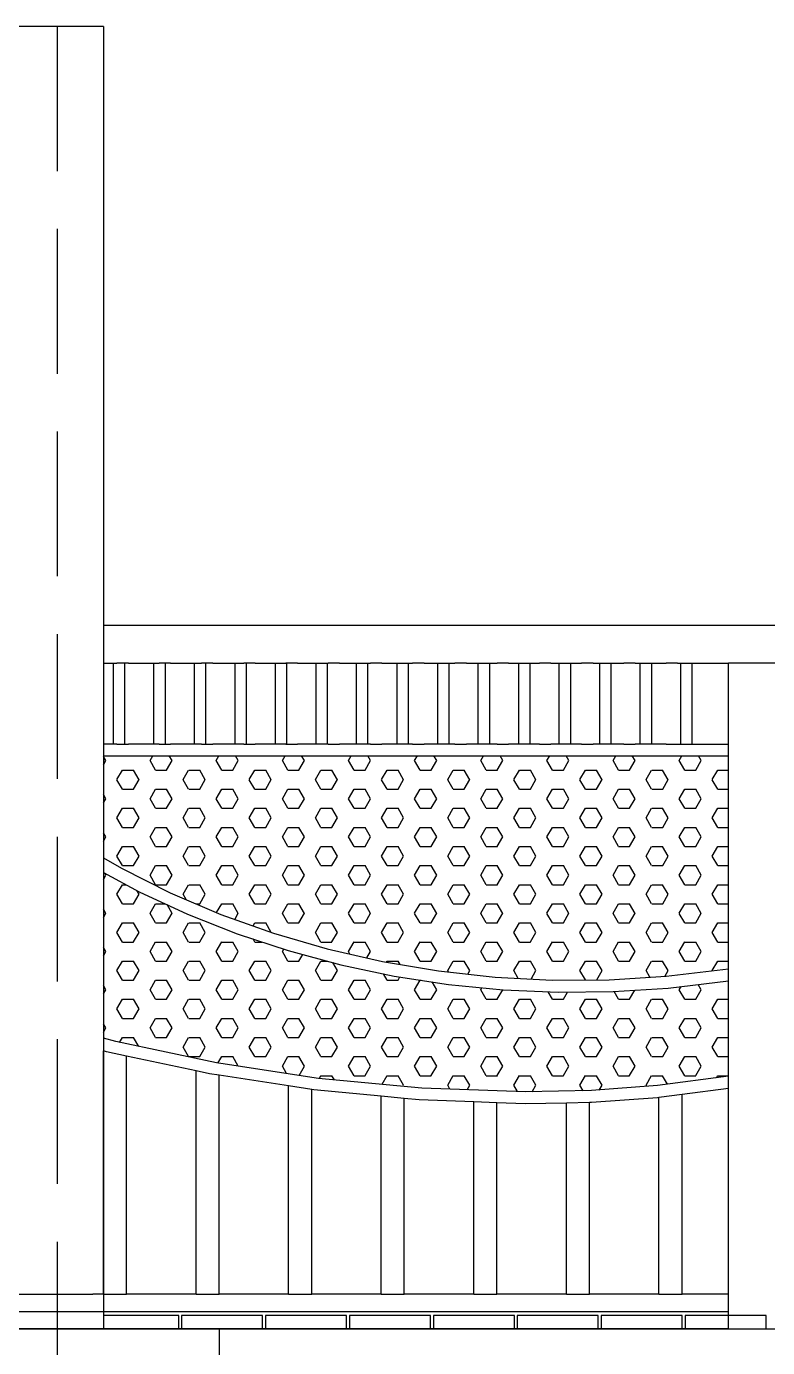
# Model space of a CAD drawing. Extents: x 396092 to 455492, y 17293 to 132793.
# Drawn here: x 408258 to 409539, y 59858 to 62141 of the extents above; entities that cross this region are included whole.
import ezdxf

# ---------------------------------------------------------------- set-up
doc = ezdxf.new("R2010")
doc.units = 0
doc.header["$LTSCALE"] = 1000
doc.header["$MEASUREMENT"] = 0
doc.linetypes.add('DASH', pattern=[0.35, 0.25, -0.1])
for name, color, linetype in [('MU', 34, 'Continuous'), ('W-FLOAT_BOWL浮筒', 253, 'Continuous'), ('W-STEEL_FRAME钢架', 3, 'Continuous'), ('W-WOOD_FLOOR木地板', 30, 'Continuous')]:
    doc.layers.add(name, color=color, linetype=linetype)

# ---------------------------------------------------------------- blocks, each defined once
blk = doc.blocks.new('*U4')
at = {"layer": 'W-WOOD_FLOOR木地板'}
blk.add_lwpolyline([(-70, -11.5), (70, -11.5), (70, 11.5), (-70, 11.5)], close=True, dxfattribs=at)

msp = doc.modelspace()

# ---------------------------------------------------------------- hatches: boundary and pattern name
h = msp.add_hatch()
h.set_pattern_fill('HEX', color=8, scale=20)
h.set_pattern_definition([(0, (119873.977, 11692.743), (0, 32.99556), [19.05, -38.1]), (120, (119873.977, 11692.743), (-28.574993, -16.49778), [19.05, -38.1]), (60, (119893.027, 11692.743), (-28.574993, 16.49778), [19.05, -38.1])])
h.paths.add_polyline_path([(409471.5, 60881), (409461.7, 60881), (408391.5, 60881), (408391.5, 60704.6), (408422.3, 60686.6), (408506.7, 60644.2), (408594.4, 60606.7), (408685.1, 60574.4), (408778.2, 60547.2), (408873.4, 60525.5), (408970.2, 60509.2), (409068.1, 60498.5), (409166.7, 60493.3), (409265.5, 60493.9), (409364, 60500), (409471.5, 60512.9)])
h.paths.add_polyline_path([(409471.5, 60491.9), (409367.4, 60479.5), (409272.4, 60473.4), (409177.1, 60472.5), (409082, 60476.7), (408987.4, 60486), (408893.7, 60500.4), (408801.4, 60519.9), (408710.8, 60544.3), (408622.3, 60573.5), (408536.4, 60607.5), (408453.3, 60646), (408391.5, 60679.3), (408391.5, 60392.8), (408412.8, 60387), (408586.7, 60350.4), (408763.1, 60323.6), (408941.4, 60306.9), (409120.7, 60300.2), (409235, 60302.4), (409348.8, 60311), (409471.5, 60327.2)])
h.paths.add_polyline_path([(410004.9, 60497), (410106.1, 60550.9), (410202.4, 60610.6), (410293.4, 60675.8), (410378.5, 60746.2), (410457.3, 60821.3), (410511.4, 60881), (410235.9, 60881), (410206.9, 60848.6), (410155.8, 60798.9), (410100.8, 60752.2), (410042.1, 60708.6), (409980, 60668.4), (409914.7, 60631.8), (409846.6, 60598.9), (409776, 60569.8), (409703.2, 60544.7), (409628.5, 60523.7), (409571.5, 60510.7), (409571.5, 60346.9), (409677.2, 60372.8), (409789.9, 60407.8), (409899.3, 60449.2)])

# ---------------------------------------------------------------- linework, layer by layer
for p, q in [((408391.5, 62141.1, 8280.1), (408231.5, 62141.1, 8280.1)), ((408391.5, 62141.1), (408391.5, 59891))]:
    msp.add_line(p, q)
at = {"color": 1, "linetype": 'DASH'}
msp.add_line((408311.5, 62141.1), (408311.5, 57115), dxfattribs=at)
msp.add_line((408311.5, 62141.1), (408311.5, 57115), dxfattribs=at)
msp.add_lwpolyline([(408031.5, 59891), (408591.5, 59891), (408591.5, 59826), (408031.5, 59826)], close=True)
at = {"layer": 'MU', "color": 37}
for p, q in [((408391.5, 61106.4), (412271.5, 61106.4)), ((408391.5, 61041), (408414.7, 61041)), ((408408.7, 60901), (408408.7, 61041)), ((408434.5, 61041), (408414.7, 61041)), ((408428.5, 60901), (408428.5, 61041)), ((408434.5, 61041), (408487.7, 61041)), ((408478.7, 60901), (408478.7, 61041)), ((408507.5, 61041), (408487.7, 61041)), ((408498.5, 60901), (408498.5, 61041)), ((408507.5, 61041), (408560.7, 61041)), ((408548.7, 60901), (408548.7, 61041)), ((408580.5, 61041), (408560.7, 61041)), ((408568.5, 60901), (408568.5, 61041)), ((408580.5, 61041), (408633.7, 61041)), ((408618.7, 60901), (408618.7, 61041)), ((408653.5, 61041), (408633.7, 61041)), ((408638.5, 60901), (408638.5, 61041)), ((408653.5, 61041), (408706.7, 61041)), ((408688.7, 60901), (408688.7, 61041)), ((408726.5, 61041), (408706.7, 61041)), ((408708.5, 60901), (408708.5, 61041)), ((408726.5, 61041), (408779.7, 61041)), ((408758.7, 60901), (408758.7, 61041)), ((408778.5, 60901), (408778.5, 61041)), ((408799.5, 61041), (408779.7, 61041)), ((408799.5, 61041), (408852.7, 61041)), ((408828.7, 60901), (408828.7, 61041)), ((408848.5, 60901), (408848.5, 61041)), ((408872.5, 61041), (408852.7, 61041)), ((408872.5, 61041), (408925.7, 61041)), ((408898.7, 60901), (408898.7, 61041)), ((408918.5, 60901), (408918.5, 61041)), ((408945.5, 61041), (408925.7, 61041)), ((408945.5, 61041), (408998.7, 61041)), ((408969.1, 60901), (408969.1, 61041)), ((408988.9, 60901), (408988.9, 61041)), ((409018.5, 61041), (408998.7, 61041)), ((409018.5, 61041), (409071.7, 61041)), ((409039.1, 60901), (409039.1, 61041)), ((409058.9, 60901), (409058.9, 61041)), ((409091.5, 61041), (409071.7, 61041)), ((409091.5, 61041), (409144.7, 61041)), ((409109.1, 60901), (409109.1, 61041)), ((409128.9, 60901), (409128.9, 61041)), ((409164.5, 61041), (409144.7, 61041)), ((409164.5, 61041), (409217.7, 61041)), ((409179.1, 60901), (409179.1, 61041)), ((409198.9, 60901), (409198.9, 61041)), ((409237.5, 61041), (409217.7, 61041)), ((409237.5, 61041), (409290.7, 61041)), ((409249.1, 60901), (409249.1, 61041)), ((409268.9, 60901), (409268.9, 61041)), ((409310.5, 61041), (409290.7, 61041)), ((409310.5, 61041), (409363.7, 61041)), ((409319.1, 60901), (409319.1, 61041)), ((409338.9, 60901), (409338.9, 61041)), ((409383.5, 61041), (409363.7, 61041)), ((409383.5, 61041), (409471.5, 61041)), ((409389.1, 60901), (409389.1, 61041)), ((409408.9, 60901), (409408.9, 61041)), ((409571.5, 61041), (409471.5, 61041)), ((409471.5, 60901), (409471.5, 61041)), ((408414.7, 60901), (408391.5, 60901)), ((408414.7, 60901), (408434.5, 60901)), ((408487.7, 60901), (408434.5, 60901)), ((408487.7, 60901), (408507.5, 60901)), ((408560.7, 60901), (408507.5, 60901)), ((408560.7, 60901), (408580.5, 60901)), ((408633.7, 60901), (408580.5, 60901)), ((408633.7, 60901), (408653.5, 60901)), ((408706.7, 60901), (408653.5, 60901)), ((408706.7, 60901), (408726.5, 60901)), ((408779.7, 60901), (408726.5, 60901)), ((408779.7, 60901), (408799.5, 60901)), ((408852.7, 60901), (408799.5, 60901)), ((408852.7, 60901), (408872.5, 60901)), ((408925.7, 60901), (408872.5, 60901)), ((408925.7, 60901), (408945.5, 60901)), ((408998.7, 60901), (408945.5, 60901)), ((408998.7, 60901), (409018.5, 60901)), ((409071.7, 60901), (409018.5, 60901)), ((409071.7, 60901), (409091.5, 60901)), ((409144.7, 60901), (409091.5, 60901)), ((409144.7, 60901), (409164.5, 60901)), ((409217.7, 60901), (409164.5, 60901)), ((409217.7, 60901), (409237.5, 60901)), ((409290.7, 60901), (409237.5, 60901)), ((409290.7, 60901), (409310.5, 60901)), ((409363.7, 60901), (409310.5, 60901)), ((409363.7, 60901), (409383.5, 60901)), ((409383.5, 60901), (409471.5, 60901)), ((409471.5, 60881), (409471.5, 60901)), ((408391.5, 60881), (409461.7, 60881)), ((409461.7, 60881), (409471.5, 60881)), ((409471.5, 59951), (409471.5, 60881)), ((408391.5, 60704.6), (408422.3, 60686.6)), ((408391.5, 60679.3), (408453.3, 60646)), ((408422.3, 60686.6), (408506.7, 60644.2)), ((408453.3, 60646), (408536.4, 60607.5)), ((408506.7, 60644.2), (408594.4, 60606.7)), ((408536.4, 60607.5), (408622.3, 60573.5)), ((408594.4, 60606.7), (408685.1, 60574.4)), ((408622.3, 60573.5), (408710.8, 60544.3)), ((408685.1, 60574.4), (408778.2, 60547.2)), ((408710.8, 60544.3), (408801.4, 60519.9)), ((408778.2, 60547.2), (408873.4, 60525.5)), ((408801.4, 60519.9), (408893.7, 60500.4)), ((408873.4, 60525.5), (408970.2, 60509.2)), ((409364, 60500), (409471.5, 60512.9)), ((408893.7, 60500.4), (408987.4, 60486)), ((408970.2, 60509.2), (409068.1, 60498.5)), ((409068.1, 60498.5), (409166.7, 60493.3)), ((409166.7, 60493.3), (409265.5, 60493.9)), ((409265.5, 60493.9), (409364, 60500)), ((409367.4, 60479.5), (409471.5, 60491.9)), ((408987.4, 60486), (409082, 60476.7)), ((409082, 60476.7), (409177.1, 60472.5)), ((409177.1, 60472.5), (409272.4, 60473.4)), ((409272.4, 60473.4), (409367.4, 60479.5)), ((408412.8, 60387), (408391.5, 60392.8)), ((408586.7, 60350.4), (408412.8, 60387)), ((408396.7, 60369.4), (408391.3, 60370.9)), ((408391.3, 59951), (408391.3, 60370.9)), ((408431.3, 60362), (408396.7, 60369.4)), ((408431.3, 59951), (408431.3, 60362)), ((408551.3, 60336.4), (408431.3, 60362)), ((408574.4, 60331.5), (408551.3, 60336.4)), ((408551.3, 59951), (408551.3, 60336.4)), ((408591.3, 60328.9), (408574.4, 60331.5)), ((408763.1, 60323.6), (408586.7, 60350.4)), ((408591.3, 59951), (408591.3, 60328.9)), ((408711.3, 60310.4), (408591.3, 60328.9)), ((408751.3, 60304.3), (408711.3, 60310.4)), ((408711.3, 59951), (408711.3, 60310.4)), ((408941.4, 60306.9), (408763.1, 60323.6)), ((409348.8, 60311), (409235, 60302.4)), ((409471.5, 60327.2), (409348.8, 60311)), ((408751.3, 59951), (408751.3, 60304.3)), ((408754.8, 60303.8), (408751.3, 60304.3)), ((408871.3, 60292.7), (408754.8, 60303.8)), ((408911.3, 60288.9), (408871.3, 60292.7)), ((408871.3, 59951), (408871.3, 60292.7)), ((408911.3, 59951), (408911.3, 60288.9)), ((408937.1, 60286.4), (408911.3, 60288.9)), ((409031.3, 60282.9), (408937.1, 60286.4)), ((409120.7, 60300.2), (408941.4, 60306.9)), ((409235, 60302.4), (409120.7, 60300.2)), ((409348.7, 60290.2), (409234.8, 60281.7)), ((409351.3, 60290.5), (409348.7, 60290.2)), ((409391.3, 60295.7), (409351.3, 60290.5)), ((409351.3, 59951), (409351.3, 60290.5)), ((409471.5, 60306.1), (409391.3, 60295.7)), ((409391.3, 59951), (409391.3, 60295.7)), ((409071.3, 60281.4), (409031.3, 60282.9)), ((409031.3, 59951), (409031.3, 60282.9)), ((409071.3, 59951), (409071.3, 60281.4)), ((409120.4, 60279.6), (409071.3, 60281.4)), ((409191.3, 60280.9), (409120.4, 60279.6)), ((409231.3, 60281.7), (409191.3, 60280.9)), ((409191.3, 59951), (409191.3, 60280.9)), ((409231.3, 59951), (409231.3, 60281.7)), ((409234.8, 60281.7), (409231.3, 60281.7)), ((406871.5, 59951), (408340.5, 59951)), ((408340.5, 59951), (408373, 59951)), ((408391.3, 59951), (408373, 59951)), ((408391.3, 59951), (408431.3, 59951)), ((408551.3, 59951), (408431.3, 59951)), ((408551.3, 59951), (408591.3, 59951)), ((408711.3, 59951), (408591.3, 59951)), ((408711.3, 59951), (408751.3, 59951)), ((408871.3, 59951), (408751.3, 59951)), ((408871.3, 59951), (408911.3, 59951)), ((409031.3, 59951), (408911.3, 59951)), ((409031.3, 59951), (409071.3, 59951)), ((409191.3, 59951), (409071.3, 59951)), ((409191.3, 59951), (409231.3, 59951)), ((409351.3, 59951), (409231.3, 59951)), ((409351.3, 59951), (409391.3, 59951)), ((409471.5, 59951), (409391.3, 59951)), ((409471.5, 59921), (409471.5, 59951)), ((406871.5, 59921), (409471.5, 59921)), ((409471.5, 59891), (409471.5, 59921)), ((409471.5, 59891), (406871.5, 59891)), ((409471.5, 59891), (409571.5, 59891))]:
    msp.add_line(p, q, dxfattribs=at)
at = {"layer": 'W-STEEL_FRAME钢架', "elevation": 3000}
msp.add_lwpolyline([(415731.5, 59791), (406061.5, 59791), (406061.5, 59891), (440561.5, 59891), (440561.5, 59791), (438391.5, 59791)], dxfattribs=at)
at = {"layer": 'W-WOOD_FLOOR木地板'}
for p, q in [((408521.5, 59914, 3000), (408391.5, 59914, 3000)), ((408521.5, 59891, 3000), (408521.5, 59914, 3000)), ((408391.5, 59891, 3000), (408521.5, 59891, 3000))]:
    msp.add_line(p, q, dxfattribs=at)

# ---------------------------------------------------------------- block references
at = {"layer": 'W-FLOAT_BOWL浮筒', "color": 0, "linetype": 'ByBlock', "lineweight": -2, "transparency": 16777216}
for p in [(408596.5, 59902.5, 3000), (408741.5, 59902.5, 3000), (408886.5, 59902.5, 3000), (409031.5, 59902.5, 3000), (409176.5, 59902.5, 3000), (409321.5, 59902.5, 3000), (409466.5, 59902.5, 3000)]:
    msp.add_blockref('*U4', p, dxfattribs=at)

doc.saveas('drawing.dxf')
